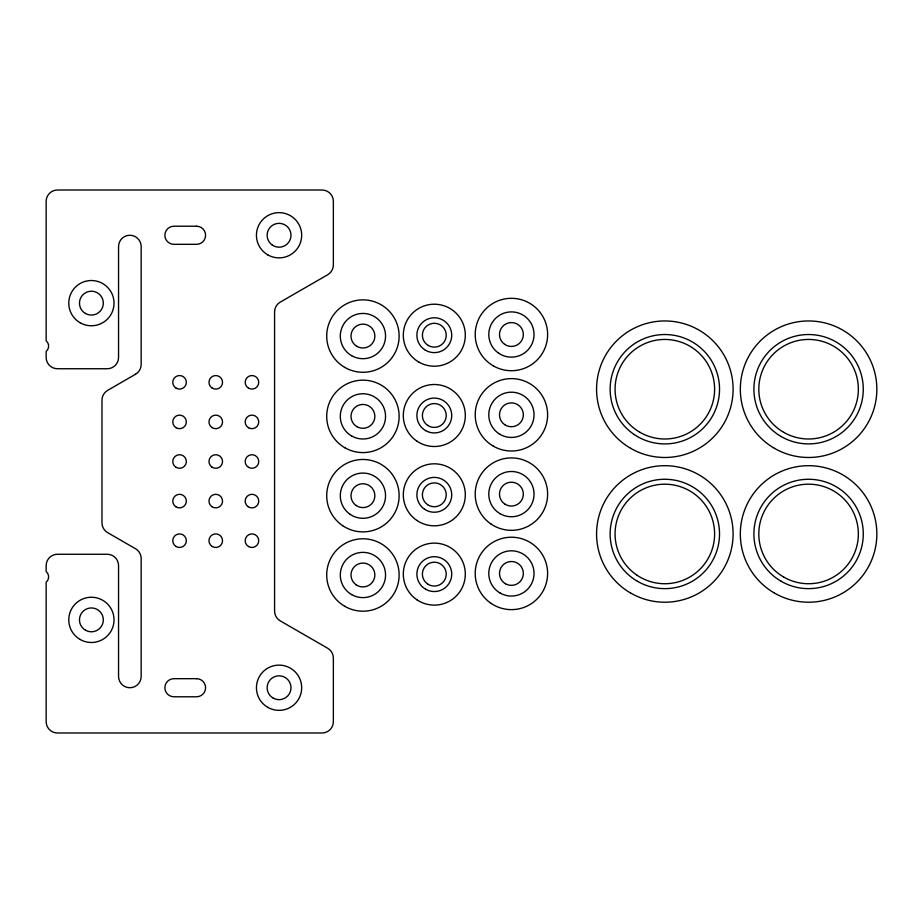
<?xml version="1.0" encoding="UTF-8"?>
<svg xmlns="http://www.w3.org/2000/svg" width="923" height="923" viewBox="0 0 923 923"><rect width="100%" height="100%" fill="white"/><g stroke="black" fill="none" stroke-linecap="round" stroke-linejoin="round"><path stroke-width="1.38" d="M135.508 374.265L107.645 390.36A11.307 11.307 0 0 0 101.98 400.155L101.98 522.845A11.307 11.307 0 0 0 107.645 532.64L135.508 548.735A11.307 11.307 0 0 1 141.173 558.53L141.173 676.421A11.307 11.307 0 0 1 129.855 687.739A11.307 11.307 0 0 1 118.548 676.421L118.548 565.568A11.307 11.307 0 0 0 107.23 554.261L57.457 554.261A11.307 11.307 0 0 0 46.15 565.568L46.15 571.522A7.015 7.015 0 0 1 46.15 582.24L46.15 721.671A11.307 11.307 0 0 0 57.457 732.989L322.046 732.989A11.307 11.307 0 0 0 333.353 721.671L333.353 658.064A11.307 11.307 0 0 0 327.7 648.269L280.234 620.867A11.307 11.307 0 0 1 274.581 611.072L274.581 311.928A11.307 11.307 0 0 1 280.234 302.133L327.7 274.731A11.307 11.307 0 0 0 333.353 264.936L333.353 201.329A11.307 11.307 0 0 0 322.046 190.011L57.457 190.011A11.307 11.307 0 0 0 46.15 201.329L46.15 340.76A7.015 7.015 0 0 1 46.15 351.478L46.15 357.432A11.307 11.307 0 0 0 57.457 368.739L107.23 368.739A11.307 11.307 0 0 0 118.548 357.432L118.548 246.579A11.307 11.307 0 0 1 129.855 235.261A11.307 11.307 0 0 1 141.173 246.579L141.173 364.47A11.307 11.307 0 0 1 135.508 374.265M196.541 226.216L173.916 226.216A9.045 9.045 0 0 0 164.871 235.261A9.045 9.045 0 0 0 173.916 244.318L196.541 244.318A9.045 9.045 0 0 0 205.587 235.261A9.045 9.045 0 0 0 196.541 226.216M196.541 678.682L173.916 678.682A9.045 9.045 0 0 0 164.871 687.739A9.045 9.045 0 0 0 173.916 696.784L196.541 696.784A9.045 9.045 0 0 0 205.587 687.739A9.045 9.045 0 0 0 196.541 678.682M175.751 467.119A6.784 6.784 0 0 0 186.331 461.985A6.784 6.784 0 0 0 176.593 455.397A6.784 6.784 0 0 0 175.751 467.119M211.955 467.119A6.784 6.784 0 0 0 222.524 461.985A6.784 6.784 0 0 0 212.798 455.397A6.784 6.784 0 0 0 211.955 467.119M248.564 467.373A6.784 6.784 0 0 0 258.74 461.5A6.784 6.784 0 0 0 248.564 455.627A6.784 6.784 0 0 0 248.564 467.373M175.751 506.715A6.784 6.784 0 0 0 186.331 501.581A6.784 6.784 0 0 0 176.593 494.982A6.784 6.784 0 0 0 175.751 506.715M248.564 546.566A6.784 6.784 0 0 0 258.74 540.682A6.784 6.784 0 0 0 248.564 534.809A6.784 6.784 0 0 0 248.564 546.566M176.166 546.566A6.784 6.784 0 0 0 186.342 540.682A6.784 6.784 0 0 0 176.166 534.809A6.784 6.784 0 0 0 176.166 546.566M248.149 506.715A6.784 6.784 0 0 0 258.728 501.581A6.784 6.784 0 0 0 248.991 494.982A6.784 6.784 0 0 0 248.149 506.715M211.955 506.715A6.784 6.784 0 0 0 222.524 501.581A6.784 6.784 0 0 0 212.798 494.982A6.784 6.784 0 0 0 211.955 506.715M212.359 546.566A6.784 6.784 0 0 0 222.547 540.682A6.784 6.784 0 0 0 212.359 534.809A6.784 6.784 0 0 0 212.359 546.566M80.082 639.454A22.625 22.625 0 0 0 114.025 619.864A22.625 22.625 0 0 0 80.082 600.273A22.625 22.625 0 0 0 80.082 639.454M267.751 707.33A22.625 22.625 0 0 0 301.683 687.739A22.625 22.625 0 0 0 267.751 668.148A22.625 22.625 0 0 0 267.751 707.33M267.751 254.852A22.625 22.625 0 0 0 301.683 235.261A22.625 22.625 0 0 0 267.751 215.67A22.625 22.625 0 0 0 267.751 254.852M80.082 322.727A22.625 22.625 0 0 0 114.025 303.136A22.625 22.625 0 0 0 80.082 283.546A22.625 22.625 0 0 0 80.082 322.727M211.955 387.937A6.784 6.784 0 0 0 222.524 382.803A6.784 6.784 0 0 0 212.798 376.215A6.784 6.784 0 0 0 211.955 387.937M211.955 427.534A6.784 6.784 0 0 0 222.524 422.388A6.784 6.784 0 0 0 212.798 415.8A6.784 6.784 0 0 0 211.955 427.534M248.564 427.787A6.784 6.784 0 0 0 258.74 421.903A6.784 6.784 0 0 0 248.564 416.031A6.784 6.784 0 0 0 248.564 427.787M176.166 388.191A6.784 6.784 0 0 0 186.342 382.318A6.784 6.784 0 0 0 176.166 376.434A6.784 6.784 0 0 0 176.166 388.191M248.564 388.191A6.784 6.784 0 0 0 258.74 382.318A6.784 6.784 0 0 0 248.564 376.434A6.784 6.784 0 0 0 248.564 388.191M176.166 427.787A6.784 6.784 0 0 0 186.342 421.903A6.784 6.784 0 0 0 176.166 416.031A6.784 6.784 0 0 0 176.166 427.787M85.435 313.462A11.918 11.918 0 0 0 103.318 303.136A11.918 11.918 0 0 0 85.435 292.81A11.918 11.918 0 0 0 85.435 313.462M272.377 245.137A11.918 11.918 0 0 0 290.953 236.115A11.918 11.918 0 0 0 273.854 224.543A11.918 11.918 0 0 0 272.377 245.137M85.435 630.19A11.918 11.918 0 0 0 103.318 619.864A11.918 11.918 0 0 0 85.435 609.538A11.918 11.918 0 0 0 85.435 630.19M273.104 698.065A11.918 11.918 0 0 0 290.987 687.739A11.918 11.918 0 0 0 273.104 677.413A11.918 11.918 0 0 0 273.104 698.065M351.617 355.667A22.625 22.625 0 0 0 385.549 336.076A22.625 22.625 0 0 0 351.617 316.474A22.625 22.625 0 0 0 351.617 355.667M356.959 346.39A11.918 11.918 0 0 0 374.853 336.076A11.918 11.918 0 0 0 356.959 325.75A11.918 11.918 0 0 0 356.959 346.39M344.821 367.423A36.193 36.193 0 0 0 399.128 336.076A36.193 36.193 0 0 0 344.821 304.717A36.193 36.193 0 0 0 344.821 367.423M418.811 362.047A30.99 30.99 0 0 0 465.307 335.199A30.99 30.99 0 0 0 418.811 308.363A30.99 30.99 0 0 0 418.811 362.047M424.545 349.632A17.422 17.422 0 0 0 451.682 336.445A17.422 17.422 0 0 0 426.703 319.531A17.422 17.422 0 0 0 424.545 349.632M428.353 345.525A11.918 11.918 0 0 0 446.236 335.199A11.918 11.918 0 0 0 428.353 324.884A11.918 11.918 0 0 0 428.353 345.525M504.731 344.383A11.918 11.918 0 0 0 523.306 335.361A11.918 11.918 0 0 0 506.208 323.788A11.918 11.918 0 0 0 504.731 344.383M498.732 353.244A22.625 22.625 0 0 0 533.979 336.122A22.625 22.625 0 0 0 501.535 314.166A22.625 22.625 0 0 0 498.732 353.244M493.32 365.866A36.193 36.193 0 0 0 547.616 334.507A36.193 36.193 0 0 0 493.32 303.159A36.193 36.193 0 0 0 493.32 365.866M493.32 446.155A36.193 36.193 0 0 0 547.616 414.808A36.193 36.193 0 0 0 493.32 383.46A36.193 36.193 0 0 0 493.32 446.155M500.104 434.41A22.625 22.625 0 0 0 534.036 414.808A22.625 22.625 0 0 0 500.104 395.217A22.625 22.625 0 0 0 500.104 434.41M504.731 424.684A11.918 11.918 0 0 0 523.306 415.662A11.918 11.918 0 0 0 506.208 404.089A11.918 11.918 0 0 0 504.731 424.684M427.626 425.376A11.918 11.918 0 0 0 446.201 416.354A11.918 11.918 0 0 0 429.103 404.782A11.918 11.918 0 0 0 427.626 425.376M425.595 430.591A17.422 17.422 0 0 0 451.728 415.5A17.422 17.422 0 0 0 425.595 400.42A17.422 17.422 0 0 0 425.595 430.591M416.931 441.171A30.99 30.99 0 0 0 465.227 417.715A30.99 30.99 0 0 0 420.761 387.625A30.99 30.99 0 0 0 416.931 441.171M344.821 447.724A36.193 36.193 0 0 0 399.128 416.365A36.193 36.193 0 0 0 344.821 385.018A36.193 36.193 0 0 0 344.821 447.724M356.959 426.691A11.918 11.918 0 0 0 374.853 416.365A11.918 11.918 0 0 0 356.959 406.051A11.918 11.918 0 0 0 356.959 426.691M351.617 435.968A22.625 22.625 0 0 0 385.549 416.365A22.625 22.625 0 0 0 351.617 396.775A22.625 22.625 0 0 0 351.617 435.968M350.244 514.411A22.625 22.625 0 0 0 385.491 497.289A22.625 22.625 0 0 0 353.036 475.333A22.625 22.625 0 0 0 350.244 514.411M356.243 505.55A11.918 11.918 0 0 0 374.819 496.528A11.918 11.918 0 0 0 357.72 484.956A11.918 11.918 0 0 0 356.243 505.55M342.641 525.66A36.193 36.193 0 0 0 399.036 498.258A36.193 36.193 0 0 0 347.106 463.115A36.193 36.193 0 0 0 342.641 525.66M416.931 520.48A30.99 30.99 0 0 0 465.227 497.024A30.99 30.99 0 0 0 420.761 466.934A30.99 30.99 0 0 0 416.931 520.48M424.545 509.242A17.422 17.422 0 0 0 451.682 496.055A17.422 17.422 0 0 0 426.703 479.141A17.422 17.422 0 0 0 424.545 509.242M427.626 504.685A11.918 11.918 0 0 0 446.201 495.663A11.918 11.918 0 0 0 429.103 484.09A11.918 11.918 0 0 0 427.626 504.685M504.731 503.993A11.918 11.918 0 0 0 523.306 494.97A11.918 11.918 0 0 0 506.208 483.398A11.918 11.918 0 0 0 504.731 503.993M500.104 513.719A22.625 22.625 0 0 0 534.036 494.117A22.625 22.625 0 0 0 500.104 474.526A22.625 22.625 0 0 0 500.104 513.719M491.128 524.102A36.193 36.193 0 0 0 547.524 496.701A36.193 36.193 0 0 0 495.593 461.558A36.193 36.193 0 0 0 491.128 524.102M491.128 603.411A36.193 36.193 0 0 0 547.524 576.01A36.193 36.193 0 0 0 495.593 540.866A36.193 36.193 0 0 0 491.128 603.411M500.104 593.028A22.625 22.625 0 0 0 534.036 573.425A22.625 22.625 0 0 0 500.104 553.835A22.625 22.625 0 0 0 500.104 593.028M505.458 583.751A11.918 11.918 0 0 0 523.341 573.425A11.918 11.918 0 0 0 505.458 563.111A11.918 11.918 0 0 0 505.458 583.751M427.626 583.994A11.918 11.918 0 0 0 446.201 574.971A11.918 11.918 0 0 0 429.103 563.399A11.918 11.918 0 0 0 427.626 583.994M425.595 589.209A17.422 17.422 0 0 0 451.728 574.118A17.422 17.422 0 0 0 425.595 559.038A17.422 17.422 0 0 0 425.595 589.209M416.931 599.788A30.99 30.99 0 0 0 465.227 576.333A30.99 30.99 0 0 0 420.761 546.243A30.99 30.99 0 0 0 416.931 599.788M344.821 606.342A36.193 36.193 0 0 0 399.128 574.994A36.193 36.193 0 0 0 344.821 543.635A36.193 36.193 0 0 0 344.821 606.342M356.243 584.859A11.918 11.918 0 0 0 374.819 575.837A11.918 11.918 0 0 0 357.72 564.265A11.918 11.918 0 0 0 356.243 584.859M351.617 594.585A22.625 22.625 0 0 0 385.549 574.994A22.625 22.625 0 0 0 351.617 555.392A22.625 22.625 0 0 0 351.617 594.585M634.182 434.514A54.688 54.688 0 0 0 719.386 393.117A54.688 54.688 0 0 0 640.943 340.022A54.688 54.688 0 0 0 634.182 434.514M639.951 432.322A49.773 49.773 0 0 0 714.61 389.218A49.773 49.773 0 0 0 639.951 346.113A49.773 49.773 0 0 0 639.951 432.322M630.697 448.336A68.267 68.267 0 0 0 733.104 389.218A68.267 68.267 0 0 0 630.697 330.099A68.267 68.267 0 0 0 630.697 448.336M774.455 448.336A68.267 68.267 0 0 0 876.85 389.218A68.267 68.267 0 0 0 774.455 330.099A68.267 68.267 0 0 0 774.455 448.336M781.239 436.579A54.688 54.688 0 0 0 863.27 389.218A54.688 54.688 0 0 0 781.239 341.856A54.688 54.688 0 0 0 781.239 436.579M783.696 432.322A49.773 49.773 0 0 0 858.355 389.218A49.773 49.773 0 0 0 783.696 346.113A49.773 49.773 0 0 0 783.696 432.322M781.239 581.317A54.688 54.688 0 0 0 863.27 533.956A54.688 54.688 0 0 0 781.239 486.594A54.688 54.688 0 0 0 781.239 581.317M783.696 577.06A49.773 49.773 0 0 0 858.355 533.956A49.773 49.773 0 0 0 783.696 490.851A49.773 49.773 0 0 0 783.696 577.06M774.455 593.074A68.267 68.267 0 0 0 876.85 533.956A68.267 68.267 0 0 0 774.455 474.837A68.267 68.267 0 0 0 774.455 593.074M630.697 593.074A68.267 68.267 0 0 0 733.104 533.956A68.267 68.267 0 0 0 630.697 474.837A68.267 68.267 0 0 0 630.697 593.074M637.493 581.317A54.688 54.688 0 0 0 719.525 533.956A54.688 54.688 0 0 0 637.493 486.594A54.688 54.688 0 0 0 637.493 581.317M636.939 575.179A49.773 49.773 0 0 0 714.483 537.509A49.773 49.773 0 0 0 643.089 489.19A49.773 49.773 0 0 0 636.939 575.179"/></g></svg>
